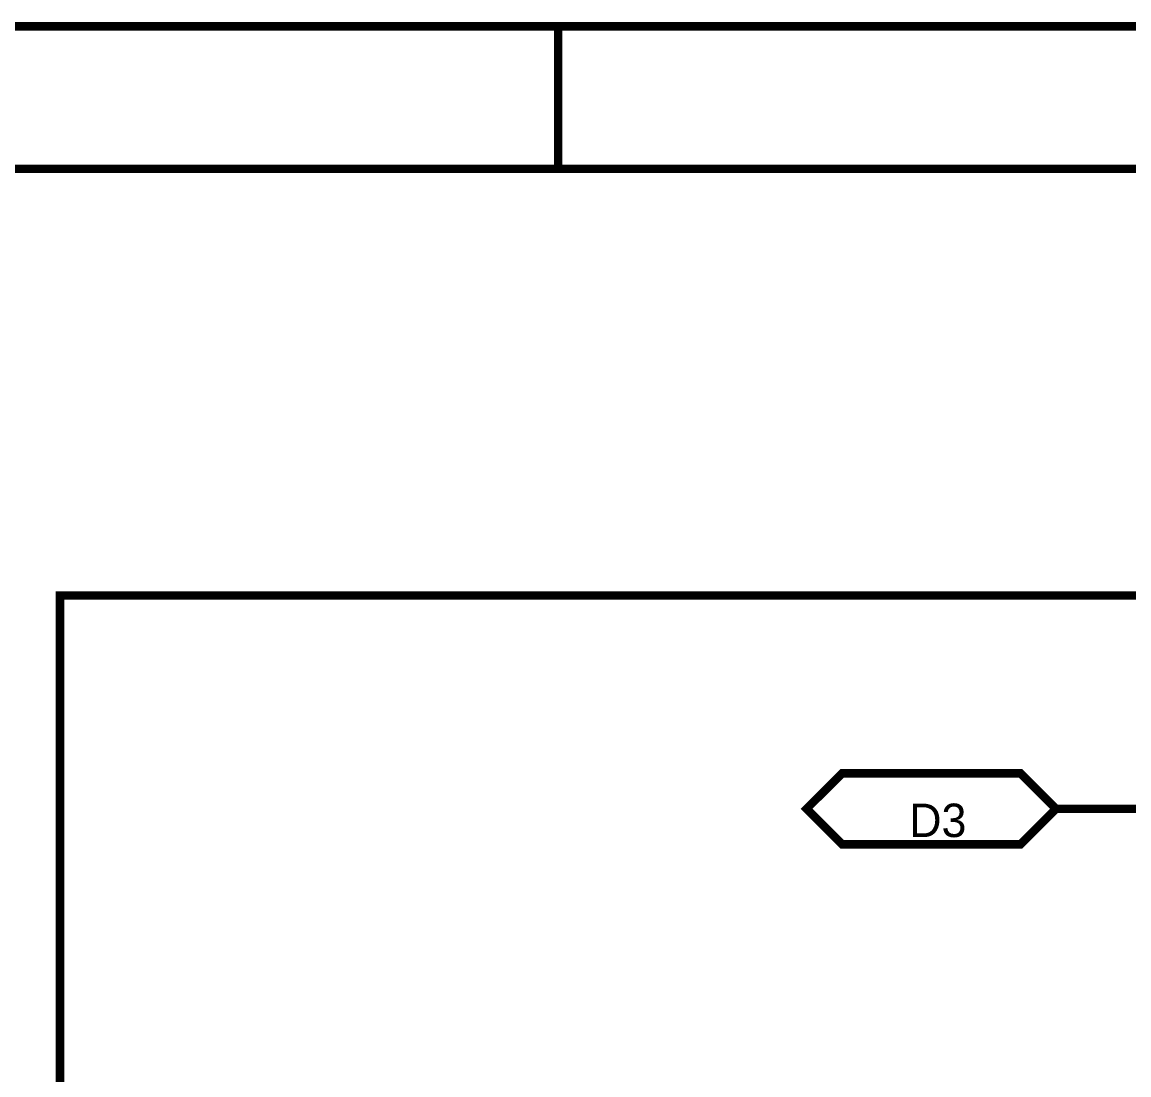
# Model space of a CAD drawing. Header units: inches. Extents: x 0 to 15, y 0 to 9.5.
# Drawn here: x 1.749 to 3.304, y 8.026 to 9.506 of the extents above; entities that cross this region are included whole.
import ezdxf

# ---------------------------------------------------------------- set-up
doc = ezdxf.new("R2010")
doc.units = ezdxf.units.IN
doc.header["$MEASUREMENT"] = 0
doc.layers.add('Sheet', color=255, linetype='Continuous')

msp = doc.modelspace()

# ---------------------------------------------------------------- linework, layer by layer
at = {"layer": 'Sheet'}
for points in [[(0.0029, 9.5, 0.0118, 0.0118, 0), (14.9978, 9.5, 0.0118, 0.0118, 0), (14.9978, 0, 0.0118, 0.0118, 0), (0.0029, 0, 0.0118, 0.0118, 0), (0.0029, 9.5, 0.0118, 0.0118, 0)], [(0.0029, 9.5, 0.0039, 0.0039, 0), (0.0029, 0, 0.0039, 0.0039, 0), (14.9978, 0, 0.0039, 0.0039, 0), (14.9978, 9.5, 0.0039, 0.0039, 0), (0.0029, 9.5, 0.0039, 0.0039, 0), (0.0029, 9.5, 0.0039, 0.0039, 0)], [(0.2026, 9.2995, 0.0118, 0.0118, 0), (14.7981, 9.2995, 0.0118, 0.0118, 0), (14.7981, 0.1998, 0.0118, 0.0118, 0), (0.2026, 0.1998, 0.0118, 0.0118, 0), (0.2026, 9.2995, 0.0118, 0.0118, 0)], [(0.2026, 9.2995, 0.0039, 0.0039, 0), (0.2026, 0.1998, 0.0039, 0.0039, 0), (14.7981, 0.1998, 0.0039, 0.0039, 0), (14.7981, 9.2995, 0.0039, 0.0039, 0), (0.2026, 9.2995, 0.0039, 0.0039, 0), (0.2026, 9.2995, 0.0039, 0.0039, 0)], [(1.802, 8.6999, 0.0118, 0.0118, 0), (5.4007, 8.6999, 0.0118, 0.0118, 0), (5.4007, 6.5999, 0.0118, 0.0118, 0), (1.802, 6.5999, 0.0118, 0.0118, 0), (1.802, 8.6999, 0.0118, 0.0118, 0)], [(2.901, 8.35, 0.0118, 0.0118, 0), (2.851, 8.3999, 0.0118, 0.0118, 0), (2.901, 8.4498, 0.0118, 0.0118, 0), (3.1517, 8.4498, 0.0118, 0.0118, 0), (3.2016, 8.3999, 0.0118, 0.0118, 0), (3.1517, 8.35, 0.0118, 0.0118, 0), (2.901, 8.35, 0.0118, 0.0118, 0)], [(2.901, 8.35, 0.0039, 0.0039, 0), (2.851, 8.3999, 0.0039, 0.0039, 0), (2.901, 8.4498, 0.0039, 0.0039, 0), (3.1517, 8.4498, 0.0039, 0.0039, 0), (3.2016, 8.3999, 0.0039, 0.0039, 0), (3.1517, 8.35, 0.0039, 0.0039, 0), (2.901, 8.35, 0.0039, 0.0039, 0)]]:
    msp.add_lwpolyline(points, format="xyseb", close=True, dxfattribs=at)
for points in [[(2.502, 9.5, 0.0118, 0.0118, 0), (2.502, 9.2999, 0.0118, 0.0118, 0)], [(3.4016, 8.3999, 0.0118, 0.0118, 0), (3.2016, 8.3999, 0.0118, 0.0118, 0)]]:
    msp.add_lwpolyline(points, format="xyseb", dxfattribs=at)

# ---------------------------------------------------------------- texts
msp.add_text('D3', height=0.047, dxfattribs=at).set_placement((2.9953, 8.3602))

doc.saveas('drawing.dxf')
